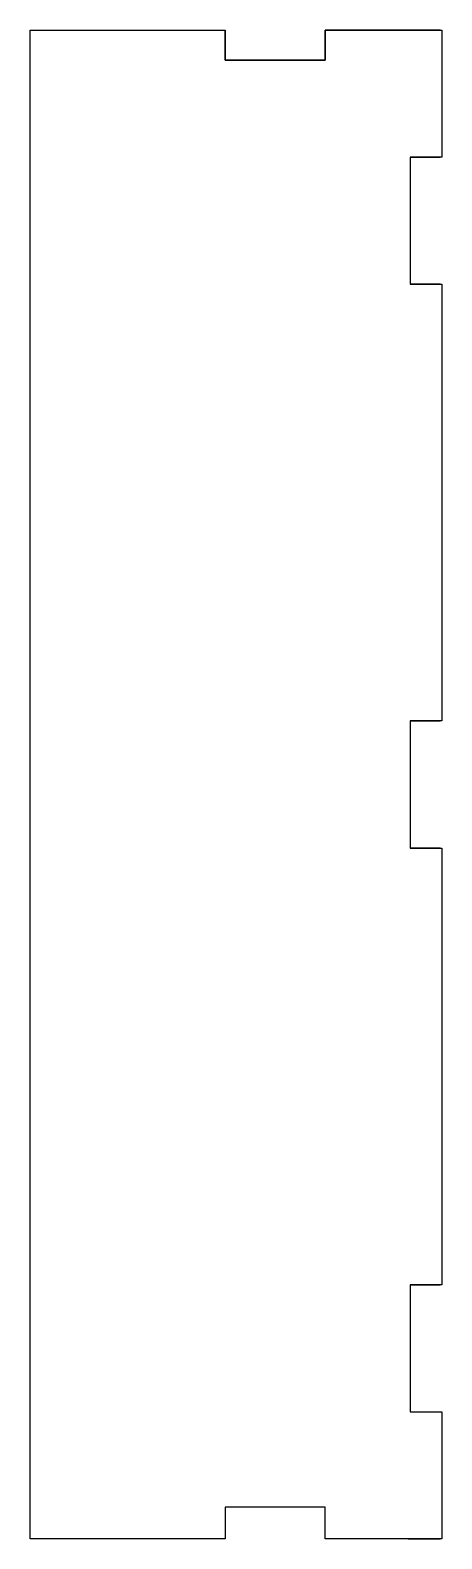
# Model space of a CAD drawing. Header units: inches. Extents: x -1.61 to 0.01, y -5.92 to 0.02.
import ezdxf

# ---------------------------------------------------------------- set-up
doc = ezdxf.new("R2010")
doc.units = ezdxf.units.IN
doc.header["$MEASUREMENT"] = 0

msp = doc.modelspace()

# ---------------------------------------------------------------- linework, layer by layer
for p, q in [((-1.6142, -5.8465), (-1.6142, 0.0197)), ((-1.6142, 0.0197), (-0.8465, 0.0197)), ((-1.6142, -5.8465), (-1.6142, 0.0197)), ((-1.6142, 0.0197), (-0.8465, 0.0197)), ((-1.6142, 0.0197), (-0.8465, 0.0197)), ((-0.8465, 0.0197), (-0.8465, -0.0984)), ((-0.4528, -0.0984), (-0.4528, 0.0197)), ((-0.4528, 0.0197), (0, 0.0197)), ((-0.8465, -0.0984), (-0.4528, -0.0984)), ((0, -0.4803), (-0.118, -0.4803)), ((-0.118, -0.4803), (0, -0.4803)), ((-0.118, -0.4803), (-0.118, -0.9803)), ((0, -0.9803), (-0.118, -0.9803)), ((-0.118, -0.9803), (0, -0.9803)), ((0, -2.6991), (-0.118, -2.6991)), ((-0.118, -2.6991), (0, -2.6991)), ((-0.118, -2.6991), (-0.118, -3.1991)), ((0, -3.1991), (-0.118, -3.1991)), ((-0.118, -3.1991), (0, -3.1991)), ((0, -4.9178), (-0.118, -4.9178)), ((-0.118, -4.9178), (0, -4.9178)), ((-0.8465, -5.7928), (-0.8465, -5.8465)), ((-0.8465, -5.7928), (-0.8465, -5.8465)), ((-0.4528, -5.7928), (-0.8465, -5.7928)), ((-0.4528, -5.8465), (-0.4528, -5.7928)), ((-0.4528, -5.8465), (-0.4528, -5.7928)), ((-0.125, -5.9178), (0, -5.9178)), ((-0.125, -5.9178), (-0.007, -5.9178)), ((-0.007, -5.9178), (0, -5.9178))]:
    msp.add_line(p, q)
for points in [[(-0.8465, -5.7928), (-0.8465, -5.9178), (-1.6142, -5.9178), (-1.6142, 0.0197)], [(-0.4528, 0.0197), (0, 0.0197), (-0.125, 0.0197), (0, 0.0197)], [(0, 0.0197), (0.007, 0.0197), (0.007, -0.4803), (0, -0.4803)], [(0, -0.9803), (0.007, -0.9803), (0.007, -2.6991), (0, -2.6991)], [(0, -3.1991), (0.007, -3.1991), (0.007, -4.9178), (0, -4.9178)], [(-0.118, -4.9178), (-0.118, -5.4178), (0.007, -5.4178), (0.007, -5.9178), (0, -5.9178)], [(0, -5.9178), (-0.4528, -5.9178), (-0.4528, -5.7928)]]:
    msp.add_lwpolyline(points)
at = {"flags": 128}
msp.add_lwpolyline([(0, 0.0197), (-0.4528, 0.0197), (-0.4528, -0.0984), (-0.8465, -0.0984), (-0.8465, 0.0197)], dxfattribs=at)

doc.saveas('drawing.dxf')
